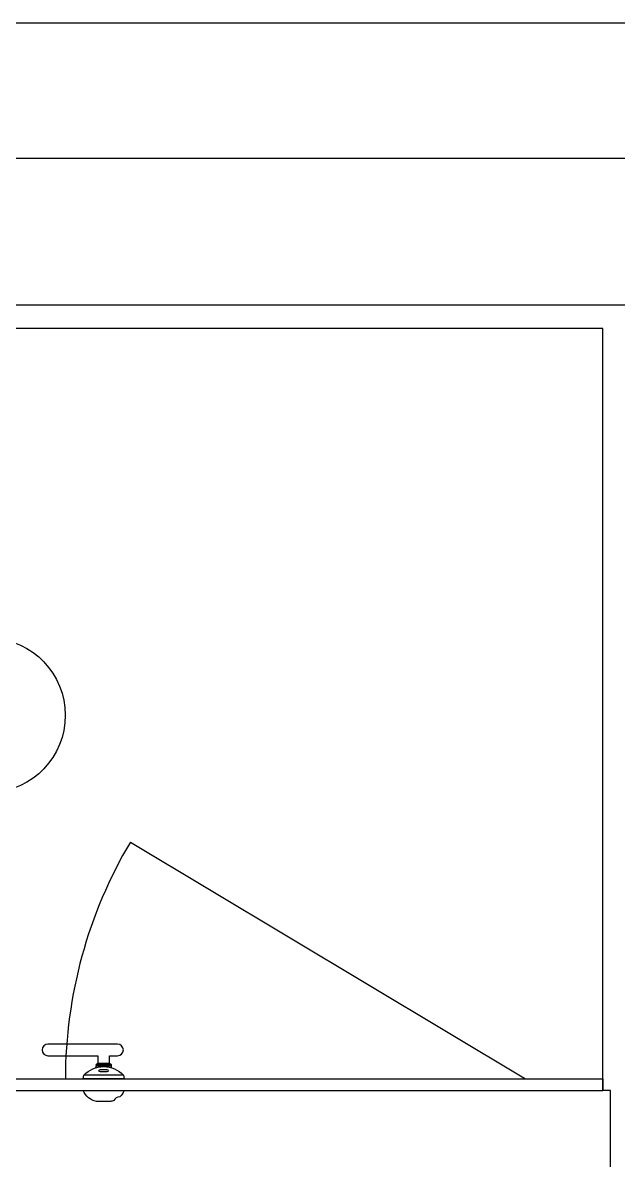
# Model space of a CAD drawing. Header units: millimetres. Extents: x -27104 to 125781, y -3376 to 46996.
# Drawn here: x 60070.88 to 60085.95, y 18829.74 to 18858.5 of the extents above; entities that cross this region are included whole.
import ezdxf

# ---------------------------------------------------------------- set-up
doc = ezdxf.new("R2010")
doc.units = ezdxf.units.MM
doc.header["$LTSCALE"] = 100
doc.header["$MEASUREMENT"] = 0
doc.layers.get('0').update_dxf_attribs({"linetype": 'CONTINUOUS'})
doc.layers.add('ELE9', color=9, linetype='CONTINUOUS')
doc.layers.add('TOI', color=12, linetype='CONTINUOUS')

# ---------------------------------------------------------------- blocks, each defined once
blk = doc.blocks.new('I2-샤워수전')
at = {"layer": 'TOI'}
blk.add_arc((-405, -105.0061), 100, 5.4548307, 354.5521911, dxfattribs=at)
blk = doc.blocks.new('ggtyu')
at = {"layer": 'ELE9', "color": 253}
for p, q in [((59884.15, 19001.582), (59894.144, 18995.591)), ((59882.296, 18996.178), (59883.326, 18996.178)), ((59883.326, 18996.178), (59883.326, 18995.982)), ((59883.326, 18995.982), (59883.277, 18995.953)), ((59883.277, 18995.953), (59883.668, 18995.953)), ((59883.277, 18995.923), (59883.277, 18995.875)), ((59883.972, 18995.689), (59882.974, 18995.689))]:
    blk.add_line(p, q, dxfattribs=at)
at = {"layer": 'ELE9', "color": 253, "ltscale": 0.1}
for points in [[(59785.565, 19022.295), (59916.153, 19022.295)], [(59740.079, 18986.689), (59740.079, 19018.872), (59900.404, 19018.872), (59900.404, 18968.788), (59896.687, 18968.788), (59896.687, 19015.155), (59870.08, 19015.155), (59870.08, 18972.506), (59881.036, 18972.506), (59881.036, 18968.788), (59866.363, 18968.788), (59866.363, 19015.155), (59839.756, 19015.155), (59839.756, 18972.506), (59850.712, 18972.506), (59850.712, 18968.788), (59839.756, 18968.788), (59839.756, 18964.778), (59836.039, 18964.778), (59836.039, 19015.155), (59743.796, 19015.155), (59743.796, 18986.689), (59740.079, 18986.689)], [(59896.296, 18971.332), (59896.296, 18995.297), (59896.1, 18995.297), (59896.1, 19014.568), (59870.667, 19014.568), (59870.667, 18995.297), (59870.471, 18995.297), (59870.471, 18972.897), (59881.427, 18972.897), (59881.427, 18971.332)]]:
    blk.add_lwpolyline(points, dxfattribs=at)
at = {"layer": 'ELE9', "color": 253}
blk.add_lwpolyline([(59883.668, 18995.875), (59883.668, 18995.923), (59883.277, 18995.923), (59883.668, 18995.923), (59883.668, 18995.953), (59883.619, 18995.982), (59883.326, 18995.982), (59883.619, 18995.982), (59883.619, 18996.178), (59883.825, 18996.178, 1), (59883.825, 18996.471), (59882.064, 18996.471, 1), (59882.064, 18996.178), (59882.309, 18996.178)], format="xyb", dxfattribs=at)
for points in [[(59882.954, 18995.591), (59882.974, 18995.689, -0.431373), (59883.972, 18995.689), (59883.991, 18995.591)], [(59883.991, 18995.297, -0.106445), (59883.879, 18995.138, 0.296117), (59883.73, 18995.045, -0.043036), (59883.654, 18995.023), (59883.292, 18995.023, -0.249566), (59882.954, 18995.297)]]:
    blk.add_lwpolyline(points, format="xyb", close=True, dxfattribs=at)
for points in [[(59870.667, 18995.297), (59870.667, 18995.591), (59896.1, 18995.591), (59896.1, 18995.297)], [(59870.667, 18995.297), (59896.1, 18995.297)]]:
    blk.add_lwpolyline(points, dxfattribs=at)
blk.add_arc((59894.244, 18995.591), 11.738, 149.3096, 180, dxfattribs=at)
at = {"layer": 'ELE9', "color": 253, "extrusion": (0, 0, -1)}
blk.add_ellipse((59883.473, 18995.801), major_axis=(-0.127, 0), ratio=0.193008, dxfattribs=at)
at = {"layer": 'ELE9', "color": 253, "extrusion": (0, 0, -1), "xscale": 0.01956378461538462, "yscale": 0.01956378461538462, "zscale": -0.01956378461538462}
blk.add_blockref('I2-샤워수전', (-59872.623, 19006.84), dxfattribs=at)

msp = doc.modelspace()

# ---------------------------------------------------------------- block references
msp.add_blockref('ggtyu', (189.458, -163.799))

doc.saveas('drawing.dxf')
